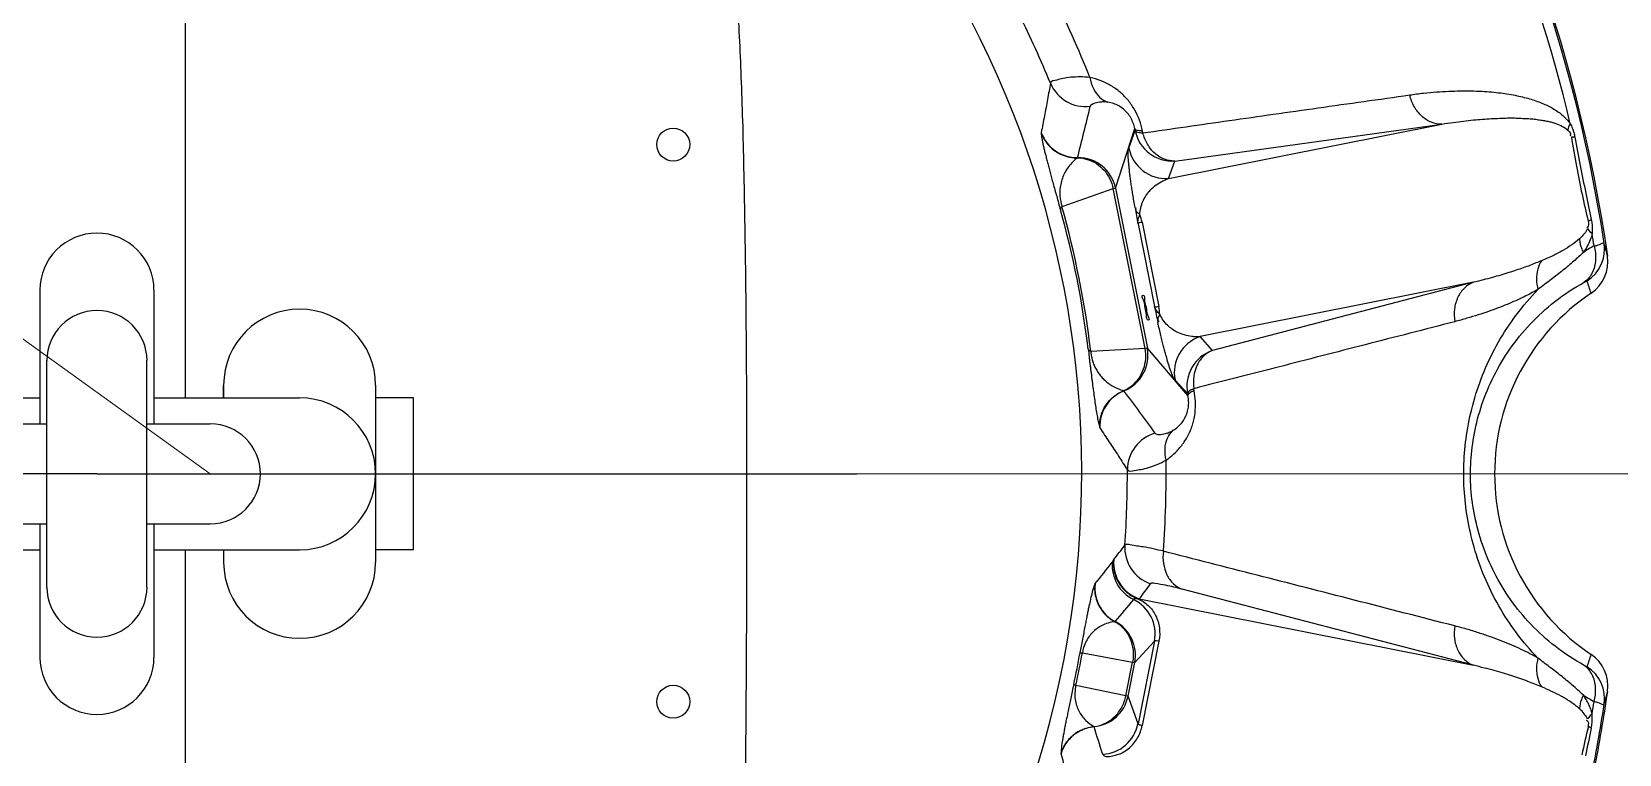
# Model space of a CAD drawing. Header units: millimetres. Extents: x 100 to 1590, y 100 to 694.
# Drawn here: x 1243.492 to 1244.608, y 537.261 to 537.769 of the extents above; entities that cross this region are included whole.
import ezdxf

# ---------------------------------------------------------------- set-up
doc = ezdxf.new("R2010")
doc.units = ezdxf.units.MM
doc.linetypes.add('CENTER', pattern=[2, 1.25, -0.25, 0.25, -0.25])
doc.layers.add('CL', color=1, linetype='CENTER', lineweight=9)
doc.layers.add('OUTLINE', color=6, linetype='Continuous', lineweight=9)

msp = doc.modelspace()

# ---------------------------------------------------------------- linework, layer by layer
at = {"color": 2, "lineweight": 20}
msp.add_line((1227.9503, 548.723), (1243.6177, 537.4584), dxfattribs=at)
at = {"color": 9, "linetype": 'Continuous'}
for p, q in [((1243.6003, 537.5119), (1243.6003, 538.0373)), ((1244.2914, 537.6661), (1244.4837, 537.7044)), ((1244.2959, 537.6784), (1244.4837, 537.7044)), ((1244.2542, 537.6594), (1244.2677, 537.7012)), ((1244.2635, 537.6875), (1244.268, 537.6998)), ((1244.268, 537.6998), (1244.2677, 537.7012)), ((1244.2734, 537.6982), (1244.2731, 537.6995)), ((1244.2275, 537.6809), (1244.2275, 537.6807)), ((1244.2914, 537.6661), (1244.2959, 537.6784)), ((1244.2166, 537.6464), (1244.2526, 537.6591)), ((1244.2526, 537.6591), (1244.2542, 537.6594)), ((1244.275, 537.5465), (1244.2526, 537.6591)), ((1244.2542, 537.6594), (1244.2766, 537.5468)), ((1244.27, 537.6343), (1244.2816, 537.5761)), ((1244.2729, 537.6355), (1244.2847, 537.5761)), ((1244.5058, 537.5931), (1244.3136, 537.5549)), ((1244.5058, 537.5931), (1244.3224, 537.5452)), ((1243.4979, 537.5876), (1243.4979, 537.4936)), ((1243.578, 537.5876), (1243.578, 537.4936)), ((1244.275, 537.5465), (1244.2368, 537.5445)), ((1244.2766, 537.5468), (1244.275, 537.5465)), ((1244.3051, 537.5134), (1244.2766, 537.5468)), ((1244.3224, 537.5452), (1244.3136, 537.5549)), ((1243.5028, 537.3787), (1243.5028, 537.5381)), ((1243.5731, 537.3787), (1243.5731, 537.5381)), ((1244.3048, 537.5148), (1244.296, 537.5244)), ((1243.3955, 537.5119), (1243.4979, 537.5119)), ((1243.578, 537.5119), (1243.6805, 537.5119)), ((1243.627, 537.5119), (1243.627, 537.5208)), ((1243.627, 537.5202), (1243.627, 537.5119)), ((1243.7339, 537.5208), (1243.7339, 537.3961)), ((1243.7339, 537.5202), (1243.7339, 537.4584)), ((1243.7606, 537.5119), (1243.7339, 537.5119)), ((1243.7606, 537.405), (1243.7606, 537.5119)), ((1244.2601, 537.5169), (1244.2601, 537.5168)), ((1244.3051, 537.5134), (1244.3048, 537.5148)), ((1244.3094, 537.517), (1244.3092, 537.5183)), ((1243.4583, 537.4936), (1243.5028, 537.4936)), ((1243.5731, 537.4936), (1243.6177, 537.4936)), ((1243.538, 537.4584), (1243.0036, 537.4584)), ((1243.538, 537.4584), (1244.0723, 537.4584)), ((1243.4583, 537.4232), (1243.5028, 537.4232)), ((1243.4979, 537.4232), (1243.4979, 537.3293)), ((1243.5731, 537.4232), (1243.6177, 537.4232)), ((1243.578, 537.4232), (1243.578, 537.3293)), ((1243.3955, 537.405), (1243.4979, 537.405)), ((1243.578, 537.405), (1243.6805, 537.405)), ((1243.6003, 536.8795), (1243.6003, 537.405)), ((1243.627, 537.405), (1243.627, 537.3961)), ((1243.627, 537.405), (1243.627, 537.3961)), ((1243.7606, 537.405), (1243.7339, 537.405)), ((1244.2524, 537.3972), (1244.2522, 537.3969)), ((1244.2527, 537.3977), (1244.2524, 537.3972)), ((1244.2529, 537.398), (1244.2527, 537.3977)), ((1244.2709, 537.3705), (1244.2698, 537.3705)), ((1244.2709, 537.3705), (1244.5058, 537.3237)), ((1244.5058, 537.3237), (1244.3011, 537.3772)), ((1244.2539, 537.3544), (1244.2538, 537.3544)), ((1244.2677, 537.3256), (1244.2816, 537.3408)), ((1244.2816, 537.3408), (1244.27, 537.2826)), ((1244.2847, 537.3407), (1244.2729, 537.2814)), ((1244.2309, 537.3325), (1244.2662, 537.3259)), ((1244.2614, 537.3022), (1244.2662, 537.3259)), ((1244.263, 537.3019), (1244.2677, 537.3256)), ((1244.2662, 537.3259), (1244.2677, 537.3256)), ((1244.2614, 537.3022), (1244.2263, 537.3096)), ((1244.263, 537.3019), (1244.2614, 537.3022)), ((1244.27, 537.2826), (1244.263, 537.3019)), ((1244.2392, 537.2806), (1244.2392, 537.2805))]:
    msp.add_line(p, q, dxfattribs=at)
for points in [[(1244.2019, 537.6984), (1244.2019, 537.6984), (1244.2019, 537.6984), (1244.2019, 537.6983), (1244.2019, 537.6983), (1244.2019, 537.6982), (1244.2019, 537.6982)], [(1244.5747, 537.6955), (1244.5749, 537.6955), (1244.5752, 537.6955), (1244.5754, 537.6954), (1244.5757, 537.6954), (1244.5759, 537.6954), (1244.5762, 537.6954), (1244.5765, 537.6954), (1244.5768, 537.6954), (1244.5771, 537.6953)], [(1244.2154, 537.6442), (1244.2154, 537.6444), (1244.2154, 537.6446), (1244.2155, 537.6448), (1244.2156, 537.6451), (1244.2157, 537.6453), (1244.2159, 537.6456), (1244.2161, 537.6458), (1244.2163, 537.6461), (1244.2166, 537.6464)], [(1244.5865, 537.6361), (1244.5867, 537.6362), (1244.5869, 537.6364), (1244.5871, 537.6365), (1244.5874, 537.6366), (1244.5876, 537.6367), (1244.5879, 537.6368), (1244.5881, 537.637), (1244.5884, 537.6371), (1244.5887, 537.6372)], [(1244.5838, 537.5932), (1244.5842, 537.5935), (1244.5845, 537.5936), (1244.5848, 537.5938), (1244.5851, 537.5939), (1244.5853, 537.594), (1244.5855, 537.5941), (1244.5857, 537.5941), (1244.5857, 537.5941), (1244.5858, 537.5941)], [(1244.235, 537.5461), (1244.235, 537.5459), (1244.2351, 537.5457), (1244.2353, 537.5455), (1244.2354, 537.5453), (1244.2357, 537.5451), (1244.2359, 537.545), (1244.2362, 537.5448), (1244.2365, 537.5446), (1244.2368, 537.5445)], [(1244.2431, 537.491), (1244.2431, 537.4909), (1244.2431, 537.4909), (1244.2431, 537.4908), (1244.2432, 537.4908), (1244.2432, 537.4908), (1244.2432, 537.4907)], [(1244.2522, 537.3969), (1244.2521, 537.3968), (1244.252, 537.3966), (1244.252, 537.3965), (1244.2519, 537.3964)], [(1244.2397, 537.381), (1244.2397, 537.381), (1244.2397, 537.381), (1244.2396, 537.381), (1244.2396, 537.3809), (1244.2396, 537.3809), (1244.2396, 537.3808)], [(1244.2292, 537.3324), (1244.2293, 537.3325), (1244.2293, 537.3325), (1244.2295, 537.3325), (1244.2296, 537.3325), (1244.2298, 537.3325), (1244.23, 537.3325), (1244.2303, 537.3325), (1244.2305, 537.3325), (1244.2309, 537.3325)], [(1244.5858, 537.3228), (1244.5857, 537.3227), (1244.5857, 537.3227), (1244.5855, 537.3228), (1244.5853, 537.3228), (1244.5851, 537.3229), (1244.5848, 537.3231), (1244.5845, 537.3232), (1244.5842, 537.3234), (1244.5838, 537.3236)], [(1244.2248, 537.3103), (1244.2248, 537.3103), (1244.2249, 537.3102), (1244.225, 537.3101), (1244.2251, 537.3101), (1244.2253, 537.31), (1244.2255, 537.3099), (1244.2257, 537.3098), (1244.226, 537.3097), (1244.2263, 537.3096)], [(1244.5887, 537.2796), (1244.5884, 537.2798), (1244.5881, 537.2799), (1244.5879, 537.28), (1244.5876, 537.2801), (1244.5874, 537.2803), (1244.5871, 537.2804), (1244.5869, 537.2805), (1244.5867, 537.2806), (1244.5865, 537.2807)], [(1244.2159, 537.2616), (1244.2159, 537.2616), (1244.2159, 537.2615), (1244.2159, 537.2615), (1244.2159, 537.2615), (1244.2159, 537.2614), (1244.2159, 537.2614)]]:
    msp.add_lwpolyline(points, dxfattribs=at)
for centre in [(1243.9432, 537.69), (1243.9432, 537.2981)]:
    msp.add_circle(centre, 0.0116, dxfattribs=at)
for centre, radius, start, end in [((1243.538, 537.4584), 1.0721, 8.6965, 56.292), ((1243.538, 537.4584), 1.0732, 8.2014, 55.9162), ((1243.538, 537.4584), 0.6924, 274.0885, 66.6837), ((1243.538, 537.4584), 1.0648, 13.3713, 31.6293), ((1243.538, 537.4584), 0.7518, 21.7601, 26.6498), ((1243.538, 537.4584), 0.7245, 22.2854, 26.4784), ((1244.2331, 537.7434), 0.0267, 202.3994, 277.0866), ((1241.3601, 538.4102), 2.9587, 345.7284, 346.4463), ((1244.227, 537.7076), 0.0267, 199.9914, 271.0359), ((1244.2942, 537.7051), 0.0267, 191.368, 273.6186), ((1244.228, 537.6541), 0.0267, 11.3791, 91.0115), ((1244.2897, 537.6928), 0.0267, 191.3679, 273.6186), ((1243.5708, 537.465), 0.6707, 6.809, 15.6909), ((1248.3161, 538.3764), 4.1136, 190.2337, 190.3938), ((1243.5954, 537.4698), 0.6441, 6.7949, 15.7051), ((1244.2448, 537.6299), 0.0286, 11.2442, 22.2028), ((1243.538, 537.5876), 0.0401, 0, 180), ((1243.538, 537.4584), 1.0648, 8.6598, 9.1293), ((1244.6809, 537.4626), 0.1804, 120.0276, 122.8213), ((1244.5713, 537.6165), 0.0267, 302.819, 8.6499), ((1243.6631, 537.3564), 0.9712, 15.2284, 15.7793), ((1242.7018, 536.9731), 1.9837, 17.9822, 18.244), ((1244.6735, 537.4584), 0.1528, 123.7609, 236.2391), ((1243.538, 537.5381), 0.0352, 0, 180), ((1243.6805, 537.5208), 0.0534, 0, 180), ((1248.2868, 538.4352), 4.0963, 192.1057, 192.2665), ((1244.2566, 537.5705), 0.0286, 0.2972, 11.2558), ((1244.2503, 537.5417), 0.0267, 291.4885, 11.1209), ((1244.3222, 537.5296), 0.0267, 108.8814, 191.1321), ((1244.331, 537.5199), 0.0267, 108.8813, 191.132), ((1243.6805, 537.4584), 0.0534, 270, 90), ((1244.2699, 537.4919), 0.0267, 111.464, 182.5087), ((1241.8901, 535.7457), 2.9587, 36.0537, 36.7716), ((1243.6177, 537.4584), 0.0352, 270, 90), ((1244.2892, 537.4612), 0.0267, 105.4132, 180.0991), ((1243.538, 537.4584), 0.7518, 355.8502, 0.7399), ((1243.538, 537.4584), 0.7245, 356.0216, 0.2146), ((1243.4415, 538.0354), 1.0318, 321.8469, 322.5623), ((1244.2874, 537.4064), 0.0267, 176.1285, 251.1376), ((1243.6805, 537.3961), 0.0534, 180, 0), ((1243.448, 538.0217), 1.0185, 321.018, 322.1208), ((1244.2785, 537.3941), 0.0267, 175.1393, 244.3319), ((1244.2795, 537.3958), 0.0267, 175.2749, 251.1354), ((1243.538, 537.3787), 0.0352, 180, 0), ((1244.2663, 537.3781), 0.0267, 173.8136, 242.4128), ((1243.4193, 538.0168), 1.0691, 322.801, 323.5094), ((1242.5856, 538.7654), 2.185, 319.7778, 320.3105), ((1244.2553, 537.3459), 0.0267, 348.8647, 64.3144), ((1244.2415, 537.3308), 0.0267, 348.8636, 62.3991), ((1243.538, 537.3293), 0.0401, 180, 0), ((1243.5954, 537.447), 0.6441, 347.748, 349.752), ((1243.5709, 537.4519), 0.6707, 347.7511, 349.7489), ((1242.7239, 537.9366), 1.9605, 341.7545, 342.0193), ((1244.5713, 537.3003), 0.0267, 351.3446, 57.1783), ((1244.5737, 537.3092), 0.0267, 351.7731, 56.2108), ((1244.2368, 537.3072), 0.0267, 275.1009, 348.6364), ((1244.681, 537.4544), 0.1805, 237.1795, 239.9718), ((1243.538, 537.4584), 1.0732, 348.8123, 351.7986), ((1243.6615, 537.5609), 0.9729, 344.2212, 344.7711), ((1243.538, 537.4584), 1.0721, 348.4257, 351.3035), ((1243.538, 537.4584), 1.0648, 350.8707, 351.3402), ((1244.2415, 537.2539), 0.0267, 95.0873, 163.6878), ((1242.1344, 536.608), 2.2095, 17.1925, 17.7192), ((1244.2438, 537.2878), 0.0267, 273.1856, 348.6353), ((1245.1705, 537.137), 0.6013, 166.1751, 168.1297), ((1246.0094, 536.972), 1.4536, 167.783, 168.5743), ((1243.2302, 536.9699), 1.0279, 15.3842, 16.4769)]:
    msp.add_arc(centre, radius, start, end, dxfattribs=at)
at = {"color": 7, "linetype": 'Continuous'}
msp.add_arc((1244.5737, 537.6077), 0.0267, 303.7892, 8.2269, dxfattribs=at)
at = {"color": 9, "linetype": 'Continuous'}
for points, start_tangent, end_tangent in [([(1244.3482, 538.2716), (1244.3551, 538.2644), (1244.366, 538.2527), (1244.3778, 538.2398), (1244.3904, 538.2257), (1244.4038, 538.21), (1244.418, 538.1928), (1244.4332, 538.1738), (1244.4492, 538.1527), (1244.4661, 538.1294), (1244.4838, 538.1037), (1244.5024, 538.0749), (1244.5218, 538.0426), (1244.5415, 538.0085), (1244.5601, 537.9762), (1244.5767, 537.9477), (1244.5915, 537.9225), (1244.6048, 537.8999), (1244.6169, 537.8795), (1244.6278, 537.8611), (1244.6378, 537.8444), (1244.6469, 537.8293), (1244.6552, 537.8156), (1244.6629, 537.803), (1244.6698, 537.7917), (1244.6762, 537.7813), (1244.682, 537.7719), (1244.6873, 537.7634), (1244.6922, 537.7557), (1244.6965, 537.7488), (1244.7005, 537.7426), (1244.7041, 537.737), (1244.7074, 537.732), (1244.7103, 537.7276), (1244.7129, 537.7237), (1244.7152, 537.7203), (1244.7172, 537.7174), (1244.719, 537.7149), (1244.7221, 537.7106), (1244.7258, 537.7059)], (0.693821, -0.720148), (0.66531, -0.746567)), ([(1244.3499, 538.2733), (1244.3603, 538.2628), (1244.3714, 538.2513), (1244.3833, 538.2387), (1244.3961, 538.2247), (1244.4097, 538.2094), (1244.4242, 538.1924), (1244.4395, 538.1737), (1244.4558, 538.153), (1244.4729, 538.1302), (1244.4909, 538.1048), (1244.5099, 538.0764), (1244.5296, 538.0448), (1244.5491, 538.012), (1244.5673, 537.9811), (1244.5834, 537.9536), (1244.5976, 537.9292), (1244.6102, 537.9073), (1244.6217, 537.8874), (1244.632, 537.8695), (1244.6413, 537.8532), (1244.6498, 537.8384), (1244.6575, 537.8249), (1244.6645, 537.8126), (1244.6709, 537.8014), (1244.6768, 537.7913), (1244.6821, 537.782), (1244.6869, 537.7736), (1244.6913, 537.766), (1244.6953, 537.7591), (1244.6989, 537.7529), (1244.7022, 537.7474), (1244.7051, 537.7424), (1244.7078, 537.7379), (1244.7101, 537.734), (1244.7122, 537.7306), (1244.714, 537.7276), (1244.7156, 537.7251), (1244.7184, 537.7208), (1244.7217, 537.716)], (0.708291, -0.70592), (0.598403, -0.801195)), ([(1244.4154, 538.2267), (1244.4853, 538.1524), (1244.5425, 538.0806), (1244.5888, 538.0128), (1244.6265, 537.9491), (1244.6573, 537.8892), (1244.6824, 537.8333), (1244.7027, 537.7813), (1244.7193, 537.7327)], (0.716492, -0.697595), (0.302729, -0.953077)), ([(1244.416, 538.2273), (1244.4859, 538.1529), (1244.5432, 538.0811), (1244.5896, 538.0132), (1244.6272, 537.9495), (1244.658, 537.8896), (1244.6831, 537.8336), (1244.7035, 537.7816), (1244.7201, 537.733)], (0.716484, -0.697604), (0.302729, -0.953077)), ([(1243.9761, 537.8902), (1243.979, 537.8741), (1243.9817, 537.8565), (1243.9841, 537.8371), (1243.9862, 537.8157), (1243.988, 537.7921), (1243.9896, 537.766), (1243.9908, 537.7376), (1243.9919, 537.7068), (1243.9927, 537.6734), (1243.9934, 537.6371), (1243.994, 537.5978), (1243.9944, 537.5553), (1243.9947, 537.5094), (1243.9948, 537.4598), (1243.9948, 537.4062), (1243.9946, 537.3481), (1243.9942, 537.2846), (1243.9934, 537.2213), (1243.9921, 537.1655), (1243.9904, 537.1162), (1243.9879, 537.073), (1243.9844, 537.0349)], (0.198836, -0.980033), (-0.115632, -0.993292)), ([(1244.2362, 537.7372), (1244.2292, 537.7376), (1244.2228, 537.7373), (1244.2172, 537.7365), (1244.2128, 537.7354), (1244.2084, 537.7332)], (-0.992003, 0.126214), (-0.257574, -0.966259)), ([(1244.2731, 537.6995), (1244.271, 537.7072), (1244.2677, 537.7143), (1244.2632, 537.7209), (1244.2576, 537.7267), (1244.2511, 537.7313), (1244.244, 537.7348), (1244.2362, 537.7372)], (-0.186693, 0.982418), (-0.97743, 0.211261)), ([(1244.2362, 537.7372), (1244.2386, 537.7294), (1244.243, 537.7234), (1244.2488, 537.7198)], (0.155011, -0.987913), (0.940189, -0.340654)), ([(1244.2084, 537.7332), (1244.2064, 537.7218), (1244.2042, 537.7102), (1244.2019, 537.6984)], (-0.170779, -0.985309), (-0.198362, -0.980129)), ([(1244.2734, 537.6982), (1244.3341, 537.7069), (1244.3966, 537.7158), (1244.461, 537.7249)], (0.989936, 0.141516), (0.99011, 0.140294)), ([(1244.461, 537.7249), (1244.4708, 537.7262), (1244.4799, 537.727), (1244.4885, 537.7275), (1244.4965, 537.7278), (1244.5043, 537.7278), (1244.5117, 537.7275), (1244.5186, 537.727), (1244.525, 537.7263), (1244.5309, 537.7254), (1244.5365, 537.7244), (1244.5416, 537.7232), (1244.5464, 537.7219), (1244.5508, 537.7204), (1244.555, 537.7187), (1244.5588, 537.717), (1244.5624, 537.715), (1244.5657, 537.7128), (1244.5687, 537.7104), (1244.5715, 537.7077), (1244.5739, 537.7047)], (0.99011, 0.140295), (0.562841, -0.826566)), ([(1244.4837, 537.7044), (1244.4763, 537.7057), (1244.4696, 537.7099), (1244.4643, 537.7166), (1244.461, 537.7249)], (-0.99962, -0.027566), (-0.231476, 0.972841)), ([(1244.2488, 537.7198), (1244.2457, 537.72), (1244.2429, 537.7198), (1244.2385, 537.7186), (1244.2364, 537.7168)], (-0.987758, 0.155997), (-0.234186, -0.972192)), ([(1244.2677, 537.7012), (1244.2666, 537.7051), (1244.2649, 537.7088), (1244.2626, 537.7121), (1244.2597, 537.7149), (1244.2564, 537.7172), (1244.2527, 537.7188), (1244.2488, 537.7198)], (-0.183489, 0.983022), (-0.987765, 0.155949)), ([(1244.4837, 537.7044), (1244.4916, 537.7056), (1244.4989, 537.7065), (1244.5058, 537.7073), (1244.5122, 537.7078), (1244.5184, 537.7083), (1244.5243, 537.7085), (1244.5297, 537.7087), (1244.5347, 537.7087), (1244.5394, 537.7085), (1244.5437, 537.7083), (1244.5478, 537.708), (1244.5515, 537.7075), (1244.5549, 537.707), (1244.5581, 537.7064), (1244.561, 537.7057), (1244.5637, 537.7048), (1244.5685, 537.7028), (1244.5722, 537.7001)], (0.987227, 0.159319), (0.701831, -0.712344)), ([(1244.5722, 537.7001), (1244.5732, 537.7031), (1244.5742, 537.7044)], (0.183483, 0.983023), (0.720407, 0.693552)), ([(1244.5739, 537.7047), (1244.5754, 537.7014), (1244.5764, 537.6984), (1244.5771, 537.6953)], (0.44295, -0.896546), (0.178304, -0.983975)), ([(1244.2019, 537.6982), (1244.2024, 537.6942), (1244.2034, 537.6894), (1244.204, 537.6866), (1244.2047, 537.6837), (1244.2055, 537.6807), (1244.2063, 537.6775), (1244.2072, 537.674), (1244.2082, 537.6704), (1244.2092, 537.6666), (1244.2103, 537.6626), (1244.2115, 537.6582), (1244.2128, 537.6536), (1244.2141, 537.6489), (1244.2154, 537.6442)], (0.082534, -0.996588), (0.27021, -0.962801)), ([(1244.2019, 537.6982), (1244.2077, 537.6889), (1244.2167, 537.6827), (1244.2275, 537.6807)], (0.342761, -0.939423), (0.99981, 0.019474)), ([(1244.2731, 537.6995), (1244.2704, 537.6998), (1244.2677, 537.7012)], (-0.998739, 0.050208), (-0.350622, 0.936517)), ([(1244.268, 537.6998), (1244.2706, 537.6985), (1244.2734, 537.6982)], (0.352848, -0.935681), (0.998897, -0.046964)), ([(1244.2959, 537.6784), (1244.2886, 537.6797), (1244.282, 537.6837), (1244.2767, 537.6902), (1244.2734, 537.6982)], (-0.999644, -0.026698), (-0.253669, 0.967291)), ([(1244.5722, 537.7001), (1244.5741, 537.6976), (1244.5737, 537.6961)], (0.702547, -0.711637), (-0.523971, -0.851736)), ([(1244.5747, 537.6955), (1244.5782, 537.6749), (1244.5822, 537.6551), (1244.5865, 537.6361)], (0.149779, -0.988719), (0.239877, -0.970803)), ([(1244.5771, 537.6953), (1244.5809, 537.6752), (1244.5848, 537.6559), (1244.5887, 537.6372)], (0.177978, -0.984034), (0.21208, -0.977252)), ([(1244.2275, 537.6807), (1244.2254, 537.679), (1244.2219, 537.6753), (1244.2192, 537.6714), (1244.2172, 537.6674), (1244.2159, 537.6631), (1244.2151, 537.6586), (1244.2151, 537.6538), (1244.2166, 537.6464)], (-0.798365, -0.602174), (0.328719, -0.944428)), ([(1244.2275, 537.6807), (1244.2343, 537.6796), (1244.2407, 537.6766), (1244.2461, 537.6719), (1244.2502, 537.6659), (1244.2526, 537.6591)], (0.999771, -0.02141), (0.21158, -0.977361)), ([(1244.2679, 537.6456), (1244.2671, 537.6504), (1244.2664, 537.6548), (1244.2657, 537.6589), (1244.2651, 537.6627), (1244.2647, 537.6662), (1244.2642, 537.6696), (1244.2639, 537.6727), (1244.2636, 537.6756), (1244.2633, 537.6783), (1244.2631, 537.683), (1244.2635, 537.6875)], (-0.177655, 0.984093), (0.340001, 0.940425)), ([(1244.2713, 537.6407), (1244.272, 537.6456), (1244.2734, 537.65), (1244.2755, 537.6539), (1244.2782, 537.6575), (1244.2818, 537.6609), (1244.2862, 537.6638), (1244.2887, 537.665), (1244.2914, 537.6661)], (0.029436, 0.999567), (0.947572, 0.319541)), ([(1244.2713, 537.6407), (1244.2686, 537.6438), (1244.2687, 537.6454)], (-0.786074, 0.618132), (0.275351, 0.961344)), ([(1244.27, 537.6343), (1244.2701, 537.6373), (1244.2713, 537.6407)], (-0.123563, 0.992337), (0.434883, 0.900487)), ([(1244.27, 537.6343), (1244.2729, 537.6355)], (0.163411, 0.986558), (0.980813, 0.19495)), ([(1244.5865, 537.6361), (1244.5865, 537.6327), (1244.5856, 537.6314)], (0.282878, -0.959156), (-0.787753, -0.615991)), ([(1244.5887, 537.6372), (1244.5892, 537.6335), (1244.5894, 537.6306), (1244.5893, 537.6274)], (0.211755, -0.977323), (-0.066506, -0.997786)), ([(1244.5804, 537.6237), (1244.575, 537.6195), (1244.5687, 537.6155), (1244.5616, 537.6118), (1244.5537, 537.6083)], (-0.74071, -0.671825), (-0.920576, -0.390564)), ([(1244.586, 537.631), (1244.5839, 537.6274), (1244.5804, 537.6237)], (-0.376557, -0.926393), (-0.740836, -0.671686)), ([(1244.5804, 537.6237), (1244.5808, 537.6206), (1244.5817, 537.6174), (1244.5831, 537.6142)], (0.037636, -0.999292), (0.463862, -0.885908)), ([(1244.5893, 537.6274), (1244.588, 537.623), (1244.5859, 537.6186), (1244.5831, 537.6142)], (-0.204436, -0.97888), (-0.581483, -0.813558)), ([(1244.586, 537.631), (1244.588, 537.6285), (1244.5894, 537.6277)], (0.5457, -0.837981), (0.930974, -0.365084)), ([(1244.5831, 537.6142), (1244.5764, 537.608), (1244.5688, 537.6016), (1244.5604, 537.5951), (1244.5512, 537.588)], (-0.708366, -0.705845), (-0.790516, -0.612442)), ([(1244.5906, 537.6187), (1244.5917, 537.6088), (1244.5893, 537.5998), (1244.5838, 537.5932)], (0.27318, -0.961963), (-0.81017, -0.586195)), ([(1244.5906, 537.6187), (1244.5945, 537.6198), (1244.5977, 537.6205)], (0.960375, 0.278712), (0.485028, -0.874499)), ([(1244.5537, 537.6083), (1244.5498, 537.6067), (1244.5456, 537.605), (1244.5409, 537.6033), (1244.5359, 537.6016), (1244.5307, 537.5999), (1244.5251, 537.5982), (1244.5192, 537.5965), (1244.5128, 537.5948), (1244.5058, 537.5931)], (-0.920601, -0.390503), (-0.973047, -0.230606)), ([(1244.5537, 537.6083), (1244.551, 537.6023), (1244.5502, 537.5953), (1244.5512, 537.588)], (-0.54685, -0.837231), (0.259291, -0.965799)), ([(1244.5058, 537.5931), (1244.4995, 537.5891), (1244.4949, 537.5826), (1244.4925, 537.5744), (1244.4927, 537.5654)], (-0.934077, -0.357072), (0.158435, -0.987369)), ([(1244.5838, 537.3236), (1244.5633, 537.3371), (1244.5461, 537.3527), (1244.5319, 537.37), (1244.5206, 537.3888), (1244.5122, 537.4086), (1244.5068, 537.4286), (1244.5041, 537.4481), (1244.5041, 537.4673), (1244.5065, 537.4869), (1244.5118, 537.5071), (1244.5202, 537.5272), (1244.5315, 537.5462), (1244.5458, 537.5637), (1244.5631, 537.5796), (1244.5838, 537.5932)], (-0.874797, 0.48449), (0.874797, 0.484489)), ([(1244.5512, 537.588), (1244.5465, 537.5855), (1244.5414, 537.5829), (1244.5356, 537.5802), (1244.5296, 537.5776), (1244.5232, 537.5751), (1244.5164, 537.5726), (1244.5092, 537.5702), (1244.5013, 537.5678), (1244.4927, 537.5654)], (-0.872006, -0.489495), (-0.96843, -0.249287)), ([(1244.5512, 537.3288), (1244.5361, 537.3465), (1244.5236, 537.3656), (1244.5136, 537.3859), (1244.5063, 537.4067), (1244.5016, 537.4275), (1244.4993, 537.4478), (1244.4992, 537.4678), (1244.5014, 537.4882), (1244.506, 537.5092), (1244.5133, 537.5303), (1244.5233, 537.5508), (1244.5359, 537.5701), (1244.5512, 537.588)], (-0.69649, 0.717567), (0.696472, 0.717584)), ([(1244.2847, 537.5761), (1244.2816, 537.5761)], (-0.980757, -0.19523), (-0.52882, 0.848734)), ([(1244.2853, 537.5707), (1244.2829, 537.5733), (1244.2816, 537.5761)], (-0.746366, 0.665536), (-0.265644, 0.964071)), ([(1244.2853, 537.5707), (1244.284, 537.5667), (1244.2846, 537.5653)], (-0.4899, -0.871779), (0.622337, -0.782749)), ([(1244.3136, 537.5549), (1244.3106, 537.5548), (1244.3078, 537.555), (1244.3026, 537.5561), (1244.298, 537.5578), (1244.2941, 537.5601), (1244.2907, 537.5629), (1244.2877, 537.5664), (1244.2853, 537.5707)], (-0.997725, -0.067413), (-0.409163, 0.912461)), ([(1244.296, 537.5244), (1244.2946, 537.5267), (1244.2931, 537.5306), (1244.2914, 537.5356), (1244.2906, 537.5384), (1244.2897, 537.5414), (1244.2889, 537.5446), (1244.288, 537.548), (1244.287, 537.5517), (1244.2861, 537.5558), (1244.285, 537.5601), (1244.284, 537.5649)], (-0.674063, 0.738674), (-0.21241, 0.977181)), ([(1244.4927, 537.5654), (1244.4297, 537.5492), (1244.3686, 537.5335), (1244.3092, 537.5183)], (-0.96843, -0.249284), (-0.968737, -0.248088)), ([(1244.235, 537.5461), (1244.2356, 537.5409), (1244.2359, 537.538), (1244.2363, 537.5349), (1244.2367, 537.5319), (1244.2371, 537.5289), (1244.2374, 537.526), (1244.2378, 537.5232), (1244.2381, 537.5204), (1244.2385, 537.5177), (1244.2392, 537.5125), (1244.2399, 537.5074), (1244.2406, 537.5027), (1244.2414, 537.4982), (1244.2422, 537.4943), (1244.2431, 537.491)], (0.118342, -0.992973), (0.305166, -0.952299)), ([(1244.2601, 537.5169), (1244.2659, 537.5206), (1244.2707, 537.5258), (1244.2739, 537.5322), (1244.2754, 537.5393), (1244.275, 537.5465)], (0.915475, 0.402376), (-0.178545, 0.983932)), ([(1244.3224, 537.5452), (1244.3162, 537.5413), (1244.3116, 537.535), (1244.3092, 537.527), (1244.3092, 537.5183)], (-0.933765, -0.357886), (0.135805, -0.990736)), ([(1244.2368, 537.5445), (1244.2371, 537.5418), (1244.2378, 537.5387), (1244.2388, 537.5356), (1244.2401, 537.5327), (1244.2418, 537.53), (1244.2437, 537.5273), (1244.246, 537.5248), (1244.2487, 537.5224), (1244.2519, 537.5203), (1244.2557, 537.5184), (1244.2601, 537.5169)], (0.057527, -0.998344), (0.968039, -0.250801)), ([(1244.2431, 537.491), (1244.2449, 537.5018), (1244.2509, 537.5109), (1244.2601, 537.5169)], (-0.042833, 0.999082), (0.931157, 0.36462)), ([(1244.2898, 537.4681), (1244.296, 537.4732), (1244.3013, 537.4792), (1244.3055, 537.486), (1244.3085, 537.4935), (1244.3101, 537.5014), (1244.3104, 537.5092), (1244.3094, 537.517)], (0.822182, 0.569225), (-0.203408, 0.979094)), ([(1244.2947, 537.489), (1244.298, 537.4914), (1244.3008, 537.4943), (1244.303, 537.4977), (1244.3045, 537.5014), (1244.3054, 537.5054), (1244.3056, 537.5094), (1244.3051, 537.5134)], (0.852897, 0.522079), (-0.206639, 0.978417)), ([(1244.3092, 537.5183), (1244.3067, 537.517), (1244.3048, 537.5148)], (-0.904896, -0.425632), (0.032052, -0.999486)), ([(1244.3094, 537.517), (1244.307, 537.5157), (1244.3051, 537.5134)], (-0.903526, -0.428533), (0.034546, -0.999403)), ([(1244.2432, 537.4907), (1244.2498, 537.4807), (1244.2563, 537.4709), (1244.2625, 537.4611)], (0.558341, -0.829611), (0.53484, -0.844953)), ([(1244.2821, 537.487), (1244.2847, 537.4861), (1244.2893, 537.4867), (1244.2919, 537.4876), (1244.2947, 537.489)], (0.5884, -0.80857), (0.852871, 0.522121)), ([(1244.2898, 537.4681), (1244.289, 537.4762), (1244.2907, 537.4834), (1244.2947, 537.489)], (-0.234853, 0.972031), (0.738275, 0.674499)), ([(1244.2625, 537.4611), (1244.2674, 537.4608), (1244.272, 537.4615), (1244.2774, 537.4628), (1244.2835, 537.465), (1244.2898, 537.4681)], (0.607737, -0.794138), (0.868191, 0.49623)), ([(1244.2878, 537.404), (1244.2736, 537.407), (1244.2645, 537.4084), (1244.2608, 537.4082)], (-0.976006, 0.217744), (-0.679784, -0.733413)), ([(1244.2878, 537.404), (1244.2879, 537.3953), (1244.2903, 537.3874), (1244.2949, 537.3811), (1244.3011, 537.3772)], (-0.132902, -0.991129), (0.933981, -0.357323)), ([(1244.4927, 537.3514), (1244.422, 537.3696), (1244.3537, 537.3871), (1244.2878, 537.404)], (-0.96843, 0.249284), (-0.968788, 0.247892)), ([(1244.2527, 537.3977), (1244.2533, 537.3892), (1244.2567, 537.3813), (1244.2624, 537.3748), (1244.2698, 537.3705)], (-0.082919, -0.996556), (0.934417, -0.35618)), ([(1244.2396, 537.3808), (1244.2384, 537.3774), (1244.2372, 537.3729), (1244.236, 537.3675), (1244.2353, 537.3647), (1244.2347, 537.3616), (1244.2341, 537.3584), (1244.2334, 537.3548), (1244.2326, 537.3509), (1244.2318, 537.3466), (1244.231, 537.342), (1244.2301, 537.3372), (1244.2292, 537.3324)], (-0.388147, -0.921597), (-0.178511, -0.983938)), ([(1244.2396, 537.3808), (1244.2406, 537.3703), (1244.2456, 537.361), (1244.2538, 537.3544)], (-0.106927, -0.994267), (0.886909, -0.461944)), ([(1244.3011, 537.3772), (1244.2894, 537.38), (1244.2818, 537.3813), (1244.2788, 537.381)], (-0.967526, 0.252771), (-0.597723, -0.801703)), ([(1244.2698, 537.3705), (1244.2669, 537.37)], (-0.99948, 0.032237), (-0.639445, -0.768837)), ([(1244.2698, 537.3705), (1244.2771, 537.3658), (1244.2824, 537.3587), (1244.285, 537.35), (1244.2847, 537.3407)], (0.925395, -0.379003), (-0.19509, -0.980785)), ([(1244.2538, 537.3544), (1244.2489, 537.3534), (1244.2447, 537.3517), (1244.2411, 537.3495), (1244.238, 537.3469), (1244.2354, 537.3437), (1244.2331, 537.3397), (1244.2309, 537.3325)], (-0.994165, -0.107874), (-0.163091, -0.986611)), ([(1244.2538, 537.3544), (1244.2601, 537.3493), (1244.2644, 537.3424), (1244.2665, 537.3343), (1244.2662, 537.3259)], (0.868939, -0.494919), (-0.193831, -0.981035)), ([(1244.4927, 537.3514), (1244.4925, 537.3425), (1244.4949, 537.3343), (1244.4995, 537.3278), (1244.5058, 537.3237)], (-0.158435, -0.987369), (0.934077, -0.357072)), ([(1244.5512, 537.3288), (1244.5456, 537.3319), (1244.5394, 537.3349), (1244.5328, 537.3379), (1244.5259, 537.3408), (1244.5185, 537.3435), (1244.5106, 537.3462), (1244.5021, 537.3489), (1244.4927, 537.3514)], (-0.871995, 0.489516), (-0.968432, 0.249278)), ([(1244.2816, 537.3408), (1244.2847, 537.3407)], (0.528493, 0.848938), (0.980757, -0.19523)), ([(1244.5537, 537.3086), (1244.549, 537.3105), (1244.544, 537.3124), (1244.5385, 537.3144), (1244.5329, 537.3162), (1244.5269, 537.3181), (1244.5204, 537.32), (1244.5135, 537.3218), (1244.5058, 537.3237)], (-0.920596, 0.390515), (-0.973048, 0.230603)), ([(1244.5512, 537.3288), (1244.5502, 537.3215), (1244.551, 537.3146), (1244.5537, 537.3086)], (-0.25929, -0.9658), (0.546848, -0.837232)), ([(1244.5831, 537.3027), (1244.5753, 537.3098), (1244.5674, 537.3163), (1244.5594, 537.3225), (1244.5512, 537.3288)], (-0.707914, 0.706298), (-0.790514, 0.612444)), ([(1244.5906, 537.2981), (1244.5917, 537.3081), (1244.5893, 537.3171), (1244.5838, 537.3236)], (0.273109, 0.961983), (-0.810192, 0.586164)), ([(1244.2248, 537.3103), (1244.2237, 537.3054), (1244.2227, 537.3006), (1244.2218, 537.2961), (1244.2209, 537.2918), (1244.2201, 537.288), (1244.2193, 537.2844), (1244.2187, 537.2811), (1244.2181, 537.278), (1244.2176, 537.2751), (1244.2171, 537.2723), (1244.2163, 537.2674), (1244.2159, 537.2616)], (-0.211527, -0.977372), (0.005997, -0.999982)), ([(1244.2263, 537.3096), (1244.2256, 537.3045), (1244.2258, 537.2997), (1244.2268, 537.2954), (1244.2283, 537.2916), (1244.2305, 537.2882), (1244.2333, 537.2849), (1244.2392, 537.2806)], (-0.226778, -0.973947), (0.877217, -0.480094)), ([(1244.2392, 537.2806), (1244.2469, 537.2829), (1244.2536, 537.2876), (1244.2586, 537.2943), (1244.2614, 537.3022)], (0.992192, 0.124716), (0.196349, 0.980534)), ([(1244.5804, 537.2931), (1244.5741, 537.298), (1244.5676, 537.302), (1244.5608, 537.3054), (1244.5537, 537.3086)], (-0.740361, 0.672209), (-0.920576, 0.390563)), ([(1244.5831, 537.3027), (1244.5817, 537.2995), (1244.5808, 537.2963), (1244.5804, 537.2931)], (-0.463916, -0.885879), (-0.037641, -0.999291)), ([(1244.5893, 537.2895), (1244.5883, 537.293), (1244.5869, 537.2963), (1244.5852, 537.2996), (1244.5831, 537.3027)], (-0.207068, 0.978327), (-0.581251, 0.813724)), ([(1244.586, 537.2859), (1244.5838, 537.2896), (1244.5804, 537.2931)], (-0.377566, 0.925983), (-0.740707, 0.671828)), ([(1244.5893, 537.2895), (1244.5869, 537.2871), (1244.5863, 537.2858)], (-0.77049, -0.637452), (-0.245578, -0.969377)), ([(1244.5887, 537.2796), (1244.5892, 537.2832), (1244.5893, 537.2895)], (0.211788, 0.977316), (-0.06607, 0.997815)), ([(1244.5977, 537.2963), (1244.5945, 537.297), (1244.5906, 537.2981)], (-0.485016, -0.874505), (-0.960375, 0.278712)), ([(1244.2159, 537.2616), (1244.2208, 537.2709), (1244.229, 537.2776), (1244.2392, 537.2806)], (0.281715, 0.959498), (0.996176, 0.087373)), ([(1244.2477, 537.2596), (1244.2563, 537.2611), (1244.2639, 537.2657), (1244.2697, 537.2727), (1244.2729, 537.2814)], (0.999992, -0.00398), (0.19509, 0.980785)), ([(1244.2729, 537.2814), (1244.27, 537.2826)], (-0.980813, 0.19495), (-0.163389, 0.986562)), ([(1244.5865, 537.2807), (1244.5867, 537.2836), (1244.5854, 537.2849)], (0.282936, 0.959139), (-0.889414, 0.457103)), ([(1244.2453, 537.2611), (1244.2477, 537.2596)], (0.29683, -0.95493), (0.935736, -0.3527))]:
    msp.add_spline(points, degree=3, dxfattribs=dict(at, start_tangent=start_tangent, end_tangent=end_tangent))
at = {"color": 7, "linetype": 'Continuous'}
for points, start_tangent, end_tangent in [([(1244.275, 537.5752), (1244.274, 537.5801), (1244.2734, 537.5841)], (-0.19509, 0.980785), (0.993613, 0.11284)), ([(1244.2734, 537.5841), (1244.2746, 537.5802), (1244.2757, 537.5753)], (0.993613, 0.11284), (0.19509, -0.980785)), ([(1244.2773, 537.5664), (1244.276, 537.5702), (1244.275, 537.5752)], (-0.993613, -0.11284), (-0.19509, 0.980785)), ([(1244.2757, 537.5753), (1244.2766, 537.5703), (1244.2773, 537.5664)], (0.19509, -0.980785), (-0.993613, -0.11284))]:
    msp.add_spline(points, degree=3, dxfattribs=dict(at, start_tangent=start_tangent, end_tangent=end_tangent))
at = {"layer": 'CL'}
msp.add_line((1241.776, 537.4584), (1245.1352, 537.4584), dxfattribs=at)
at = {"layer": 'OUTLINE', "start_tangent": (-0.295771, 0.955259), "end_tangent": (-0.716529, 0.697557)}
msp.add_spline([(1244.729, 537.7264), (1244.7262, 537.7352), (1244.6811, 537.8549), (1244.6291, 537.9595), (1244.568, 538.0575), (1244.5038, 538.142), (1244.4205, 538.2319)], degree=3, dxfattribs=at)

doc.saveas('drawing.dxf')
